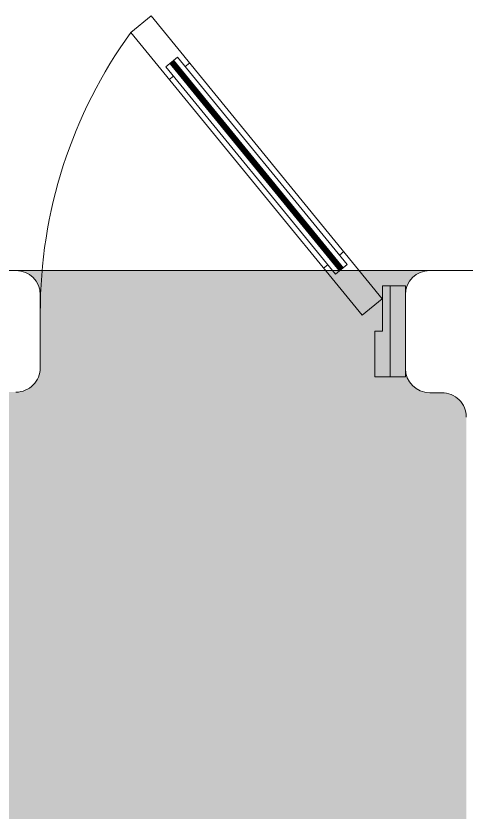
# Model space of a CAD drawing. Header units: metres. Extents: x 8 to 2416, y -346 to 476.
# Drawn here: x 135.177 to 135.917, y -171.683 to -170.374 of the extents above; entities that cross this region are included whole.
import ezdxf

# ---------------------------------------------------------------- set-up
doc = ezdxf.new("R2010")
doc.units = ezdxf.units.M
doc.linetypes.add('0', pattern=[0])
doc.layers.get('0').update_dxf_attribs({"color": 250, "linetype": '0', "lineweight": 20})
for name, color, linetype, lineweight in [('A-DOOR', 35, 'Continuous', 5), ('A-WALL', 250, 'Continuous', 20), ('baños', 140, 'Continuous', 0), ('piscina', 131, 'Continuous', 0), ('piso', 253, 'Continuous', 0), ('SE-3', 253, 'Continuous', 5)]:
    doc.layers.add(name, color=color, linetype=linetype, lineweight=lineweight)

# ---------------------------------------------------------------- blocks, each defined once
blk = doc.blocks.new('PL BASE 1N NASAS 09')
at = {"layer": 'A-DOOR', "extrusion": (0, 0, -1)}
for p, q in [((-106.3426494761849, -34.91416412816292), (-106.3356841376716, -34.90847399973088)), ((-106.362010255037, -34.92998052095887), (-106.3689755339456, -34.93567067919317)), ((-106.0892128742262, -35.22439530709763), (-106.0822475953176, -35.21870517866565)), ((-106.1085737424852, -35.24021169989359), (-106.1155389915914, -35.24590185812789))]:
    blk.add_line(p, q, dxfattribs=at)
for points in [[(106.0189820241336, -35.29614844308539), (106.3989497684602, -34.83103067570649), (106.4322411647341, -34.85822738497105), (106.051814546069, -35.32334512254769)], [(106.3746633394714, -34.91449189787723), (106.0959205686437, -35.25570038257987), (106.0765597599894, -35.23988401958623), (106.355302530817, -34.89867544547663)]]:
    blk.add_lwpolyline(points, close=True, dxfattribs=at)
at = {"layer": 'A-DOOR'}
for points in [[(-106.0310489140319, -35.42471880971916), (-106.0310489228704, -35.34971880971889), (-106.018523143482, -35.34971880824278), (-106.0185231523205, -35.2747188082425), (-106.0060231523206, -35.27471880676941), (-106.0060231346437, -35.42471880676995)], [(-106.0060231523206, -35.27471880676941), (-105.9810489319401, -35.27471880382628), (-105.9810489142632, -35.42471880382683), (-106.0060231346437, -35.42471880676995)]]:
    blk.add_lwpolyline(points, close=True, dxfattribs=at)
at = {"layer": 'A-DOOR', "extrusion": (0, 0, -1)}
blk.add_arc((105.7962578561451, -35.3180256140511), 0.78478606228747, 359.8763759921815, 35.86588705046351, dxfattribs=at)
at = {"layer": 'A-WALL'}
for p, q in [((-106.9410550822202, -35.24971869178671), (-106.6210420671774, -35.24971886462119)), ((-105.9410489284447, -35.2497188035059), (-104.8210417575693, -35.2497188035059)), ((-106.5810420887808, -35.28971886462119), (-106.5810420887808, -35.40971886462118)), ((-105.9810489284447, -35.41064504106124), (-105.9810489284447, -35.2897188035059)), ((-105.9410489284447, -35.45064504106124), (-105.9210489284447, -35.45064504106124))]:
    blk.add_line(p, q, dxfattribs=at)
for centre, start, end in [((-106.6210420887808, -35.28971886462119), 0, 89.99996905536385), ((-105.9410489284447, -35.2897188035059), 90, 180), ((-106.6210420887808, -35.40971886462118), 269.9999690553641, 0), ((-105.9410489284447, -35.41064504106124), 180, 270), ((-105.9210489284447, -35.49064504106124), 359.9999999999917, 90)]:
    blk.add_arc(centre, 0.04, start, end, dxfattribs=at)
at = {"layer": 'piscina', "extrusion": (0, 0, -1), "const_width": 0.009999999999999998}
blk.add_lwpolyline([(106.3649829500454, -34.9065837014792), (106.0862401196131, -35.24779212657719)], dxfattribs=at)
at = {"layer": 'piso'}
blk.add_line((-105.9410489322645, -35.24971879968616), (-106.6210420926006, -35.24971886462119), dxfattribs=at)
blk = doc.blocks.new('PL MUEBLES 1N NASAS 09')
at = {"layer": 'baños'}
blk.add_blockref('PL BASE 1N NASAS 09', (162.2615445691817, 88.20329366328178), dxfattribs=at)

msp = doc.modelspace()

# ---------------------------------------------------------------- hatches: boundary and pattern name
at = {"layer": 'SE-3', "true_color": 0xffc78f, "transparency": 33554483}
h = msp.add_hatch(color=31, dxfattribs=at)
h.dxf.hatch_style = 1
edge = h.paths.add_edge_path()
edge.add_line((135.2470650019976, -174.5425323919423), (135.8670650019994, -174.5425323919426))
edge.add_arc((135.8398570212067, -174.4702164036561), 0.07726497512231931, 290.6181778509367, 358.2823234869184)
edge.add_line((135.9170872780942, -174.4725323919427), (135.9170872780927, -171.033458629751))
edge.add_arc((135.8770872780927, -171.033458629751), 0.03999999999999204, 359.9999999999592, 450)
edge.add_line((135.8770872780927, -170.993458629751), (135.8570872780927, -170.993458629751))
edge.add_arc((135.8570872780927, -170.9534586297511), 0.03999999999999204, 179.9999999999593, 270.0000000000407, ccw=False)
edge.add_line((135.8170872780927, -170.953458629751), (135.817087276365, -170.8325323969096))
edge.add_arc((135.8570872858352, -170.8325323978462), 0.04000000947021932, 90.00001656163789, 179.9999986584067, ccw=False)
edge.add_line((135.857087274273, -170.7925323883759), (135.1770941048181, -170.792532453311))
edge.add_arc((135.1770941177566, -170.832532453311), 0.03999999999999414, -4.069988790433854e-11, 90.00001853303621, ccw=False)
edge.add_line((135.2170941177566, -170.832532453311), (135.2170125812284, -170.9550851526766))
edge.add_arc((135.1770941177566, -170.9525324533109), 0.04000000000000661, 269.9999690553301, 356.3410410046843, ccw=False)
edge.add_line((135.1770940961531, -170.992532453311), (134.8569688400982, -170.99253212294))
edge.add_arc((134.8570811027141, -170.9525322804762), 0.04000000000035375, 180.0000000004885, 269.8391954366308, ccw=False)
edge.add_line((134.8170811027138, -170.9525322804765), (134.8170811027138, -170.8325322804765))
edge.add_arc((134.8570811027138, -170.8325322804765), 0.03999999999999204, 93.18960480661752, 180, ccw=False)
edge.add_line((134.8548554884491, -170.7925942454579), (134.1770649872409, -170.7925322689125))
edge.add_arc((134.1770649972803, -170.8325322689124), 0.03999999999993646, -8.151346264639869e-11, 90.00001438038191, ccw=False)
edge.add_line((134.2170649972802, -170.8325322689124), (134.2170649831295, -170.9525323933368))
edge.add_arc((134.1753983191816, -170.9516990566214), 0.04167499651626051, 258.4653880250213, 358.85423243822544, ccw=False)
edge.add_arc((134.1587295967958, -171.033363134084), 0.0416728760437458, 78.46188951969302, 178.8577375352151)
edge.add_line((134.1170650019971, -171.0325323886199), (134.1170650019994, -173.1625323919425))
edge.add_line((134.1170650019994, -173.1625323919425), (134.1170650019972, -174.5025323919398))
edge.add_arc((134.1570650019972, -174.5025323919429), 0.03999999999999204, 179.9999999956032, 270)
edge.add_line((134.1570650019972, -174.5425323919428), (135.2470650019976, -174.5425323919423))

# ---------------------------------------------------------------- block references
msp.add_blockref('PL MUEBLES 1N NASAS 09', (79.53659163735571, -223.7461072519716))

doc.saveas('drawing.dxf')
